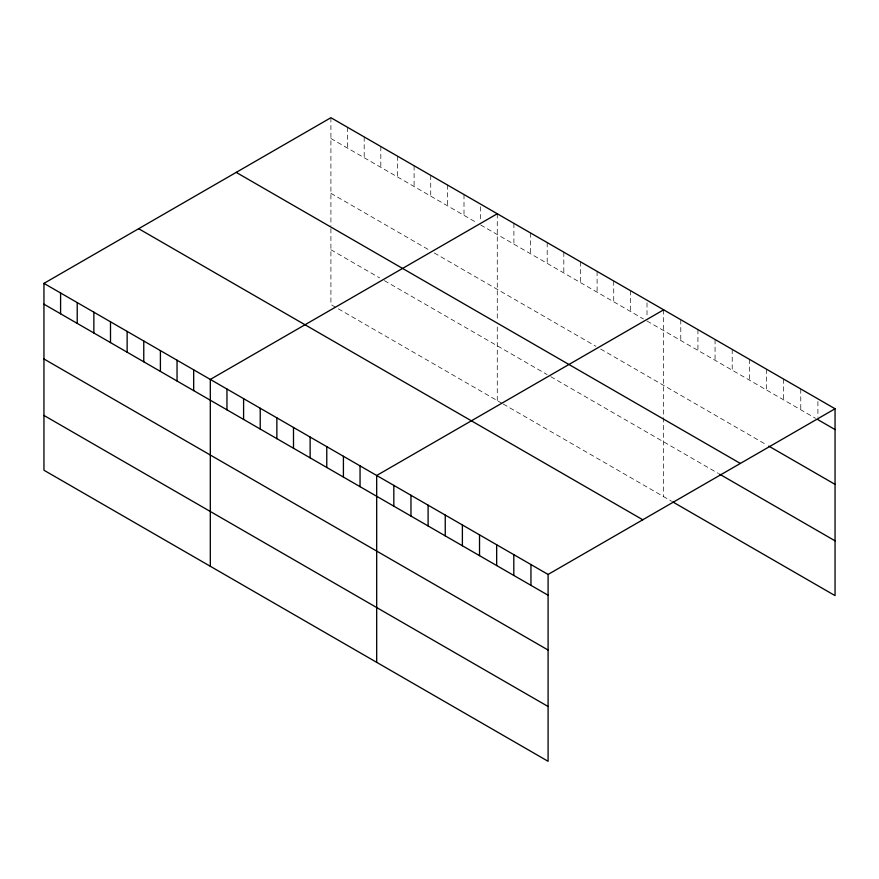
<?xml version="1.0" encoding="UTF-8"?>
<svg xmlns="http://www.w3.org/2000/svg" width="879" height="879" viewBox="0 0 879 879"><rect width="100%" height="100%" fill="white"/><g stroke="black" fill="none" stroke-linecap="round" stroke-linejoin="round"><path stroke-width="0.66" stroke-dasharray="4.39 3.3" d="M330.911 138.508L477.077 222.892M480.637 224.947L643.439 318.945M647.01 321L815.624 418.349M330.911 193.303L429.545 250.24M434.292 252.987L595.907 346.293M600.665 349.04L766.488 444.785M330.911 249.757L379.629 277.885M384.387 280.632L547.188 374.619M550.748 376.684L718.495 473.528M502.03 403.351L330.911 304.552L330.911 226.903M503.217 404.032L671.644 501.272M817.909 401.472L817.909 417.075M800.769 388.979L800.769 409.779M783.628 379.08L783.628 399.879M766.488 369.191L766.488 389.979M749.347 359.291L749.347 380.091M732.207 349.392L732.207 370.191M715.066 339.503L715.066 360.291M697.926 329.603L697.926 350.402M680.785 319.703L680.785 340.503M663.645 309.815L663.645 416.316M663.645 417.668L663.645 496.657M647.01 302.805L647.01 317.099M630.364 290.597L630.364 311.397M613.729 280.994L613.729 301.794M597.094 271.391L597.094 292.191M580.459 261.788L580.459 282.577M563.824 252.174L563.824 272.973M547.188 242.571L547.188 263.37M530.553 232.968L530.553 253.767M513.907 223.365L513.907 244.164M497.272 213.762L497.272 320.264M497.272 326.988L497.272 400.604M480.637 206.752L480.637 221.047M464.002 194.545L464.002 215.344M447.367 184.942L447.367 205.741M430.732 175.339L430.732 196.138M414.097 165.735L414.097 186.535M397.451 156.132L397.451 176.921M380.816 146.518L380.816 167.318M364.181 136.915L364.181 157.715M347.546 127.312L347.546 148.112M330.911 117.709L330.911 225.562"/><path stroke-width="1.32" d="M43.95 283.379L548.089 574.448L548.089 761.291L43.95 470.232L43.95 283.379L330.911 117.709L835.05 408.768L835.05 595.621L672.787 501.931M497.272 213.762L210.312 379.431L210.312 566.285M663.645 309.815L376.684 475.484L376.684 662.326M548.089 574.448L835.05 408.768M817.909 419.668L835.05 429.567M768.773 446.103L835.05 484.362M236.209 172.383L740.349 463.442M719.637 474.188L835.05 540.827M138.651 228.705L642.791 519.775M43.95 304.178L548.089 595.237M43.95 358.973L548.089 650.042M43.95 415.437L548.089 706.496M530.949 564.549L530.949 585.348M513.808 554.649L513.808 575.448M496.668 544.76L496.668 565.549M479.527 534.861L479.527 555.66M462.387 524.961L462.387 545.76M445.246 515.072L445.246 535.86M428.106 505.172L428.106 525.972M410.965 495.273L410.965 516.072M393.825 485.384L393.825 506.172M360.049 465.881L360.049 486.68M343.414 456.278L343.414 477.066M326.768 446.664L326.768 467.463M310.133 437.061L310.133 457.86M293.498 427.458L293.498 448.257M276.863 417.855L276.863 438.654M260.228 408.252L260.228 429.04M243.593 398.637L243.593 419.437M226.958 389.034L226.958 409.834M193.677 369.828L193.677 390.628M177.042 360.225L177.042 381.014M160.407 350.622L160.407 371.41M143.771 341.008L143.771 361.807M127.136 331.405L127.136 352.204M110.501 321.802L110.501 342.601M93.855 312.199L93.855 332.998M77.22 302.596L77.22 323.384M60.585 292.982L60.585 313.781"/></g></svg>
